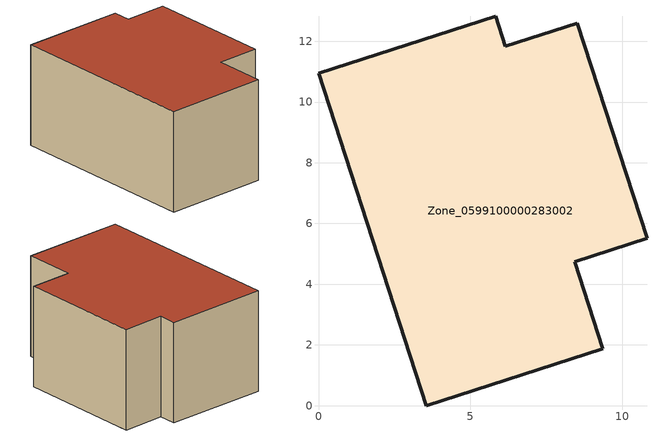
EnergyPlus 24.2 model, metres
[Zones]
Zone_0599100000283002
 floor ground (C_G): 0,10.94 5.83,12.82 6.15,11.83 8.53,12.6 10.82,5.51 8.44,4.74 9.36,1.87 3.54,0 z3.54
 wall outside (C_F): 3.54,0 9.36,1.87 8.44,4.74 10.82,5.51 8.53,12.6 6.15,11.83 5.83,12.82 0,10.94 3.54,0 z3.54:9.5
 roof outside (C_R): 5.83,12.82 0,10.94 3.54,0 9.36,1.87 8.44,4.74 10.82,5.51 8.53,12.6 6.15,11.83 z9.5
[BUILDING]
Pand.0599100000283002: North Axis=0; Terrain=City; Loads Convergence Tolerance Value=0.04; Temperature Convergence Tolerance Value=0.4; Solar Distribution=FullExterior; Maximum Number of Warmup Days=25; Minimum Number of Warmup Days=1
[Site:Location]
Rotterdam.The.Hague.AP_ZH_NLD Design_Conditions: Latitude=51.96; Longitude=4.45; Time Zone=1; Elevation=-4.5
[SITE:GROUNDTEMPERATURE:BUILDINGSURFACE]
18, 18, 18, 18, 18, 18, 18, 18, 18, 18, 18, 18
[MATERIAL] Thermal Absorptance=0.9; Solar Absorptance=0.7; Visible Absorptance=0.7
Name | Roughness | Thickness | Conductivity | Density | Specific Heat
G.TC.1946-1964 | MediumSmooth | 0.15 | 1 | 540 | 1210
F.TC.1946-1964 | Rough | 0.3 | 0.857143 | 1920 | 840
R.TC.1946-1964 | MediumRough | 0.2 | 0.235294 | 1500 | 1000
[CONSTRUCTION]
C_G: G.TC.1946-1964
C_F: F.TC.1946-1964
C_R: R.TC.1946-1964
[ZONE]
Zone_0599100000283002: Type=1; Multiplier=1; Ceiling Height=Autocalculate; Volume=Autocalculate; Floor Area=autocalculate; Part of Total Floor Area=Yes
[ZONEINFILTRATION:DESIGNFLOWRATE]
Infil_Zone_0599100000283002: Zone or ZoneList or Space or SpaceList=Zone_0599100000283002; Schedule=AlwaysOn; Design Flow Rate Calculation Method=Flow/Area; Flow Rate per Floor Area=0.003; Constant Term Coefficient=1; Temperature Term Coefficient=0; Velocity Term Coefficient=0; Velocity Squared Term Coefficient=0
[HVACTEMPLATE:ZONE:IDEALLOADSAIRSYSTEM]
Zone_0599100000283002: Maximum Heating Supply Air Temperature=50; Minimum Cooling Supply Air Temperature=13; Maximum Heating Supply Air Humidity Ratio=0.0156; Minimum Cooling Supply Air Humidity Ratio=0.0077; Heating Limit=NoLimit; Cooling Limit=NoLimit; Dehumidification Control Type=ConstantSensibleHeatRatio; Cooling Sensible Heat Ratio=0.7; Dehumidification Setpoint=60; Humidification Control Type=None; Humidification Setpoint=30; Outdoor Air Method=None; Outdoor Air Flow Rate per Person=0.00944; Outdoor Air Flow Rate per Zone Floor Area=0; Outdoor Air Flow Rate per Zone=0; Demand Controlled Ventilation Type=None; Outdoor Air Economizer Type=NoEconomizer; Heat Recovery Type=None; Sensible Heat Recovery Effectiveness=0.7; Latent Heat Recovery Effectiveness=0.65
[ZONECONTROL:THERMOSTAT]
ThermostatControl_Zone_0599100000283002: Zone or ZoneList=Zone_0599100000283002; Control Type Schedule=DualSetpointControlType; Control 1=Thermostat_Zone_0599100000283002; Temperature Difference Between Cutout And Setpoint=0
[THERMOSTATSETPOINT:DUALSETPOINT]
Thermostat_Zone_0599100000283002: Heating Setpoint Temperature Schedule=HeatingSetpoint_Zone_0599100000283002; Cooling Setpoint Temperature Schedule=CoolingSetpoint_Zone_0599100000283002
[SCHEDULE:COMPACT]
HeatingSetpoint_Zone_0599100000283002: Through: 12/31, For: AllDays, Until: 24:00, 21
CoolingSetpoint_Zone_0599100000283002: Through: 12/31, For: AllDays, Until: 24:00, 24
DualSetpointControlType: Through: 12/31, For: AllDays, Until: 24:00, 4
AlwaysOn: Through: 12/31, For: AllDays, Until: 24:00, 1
